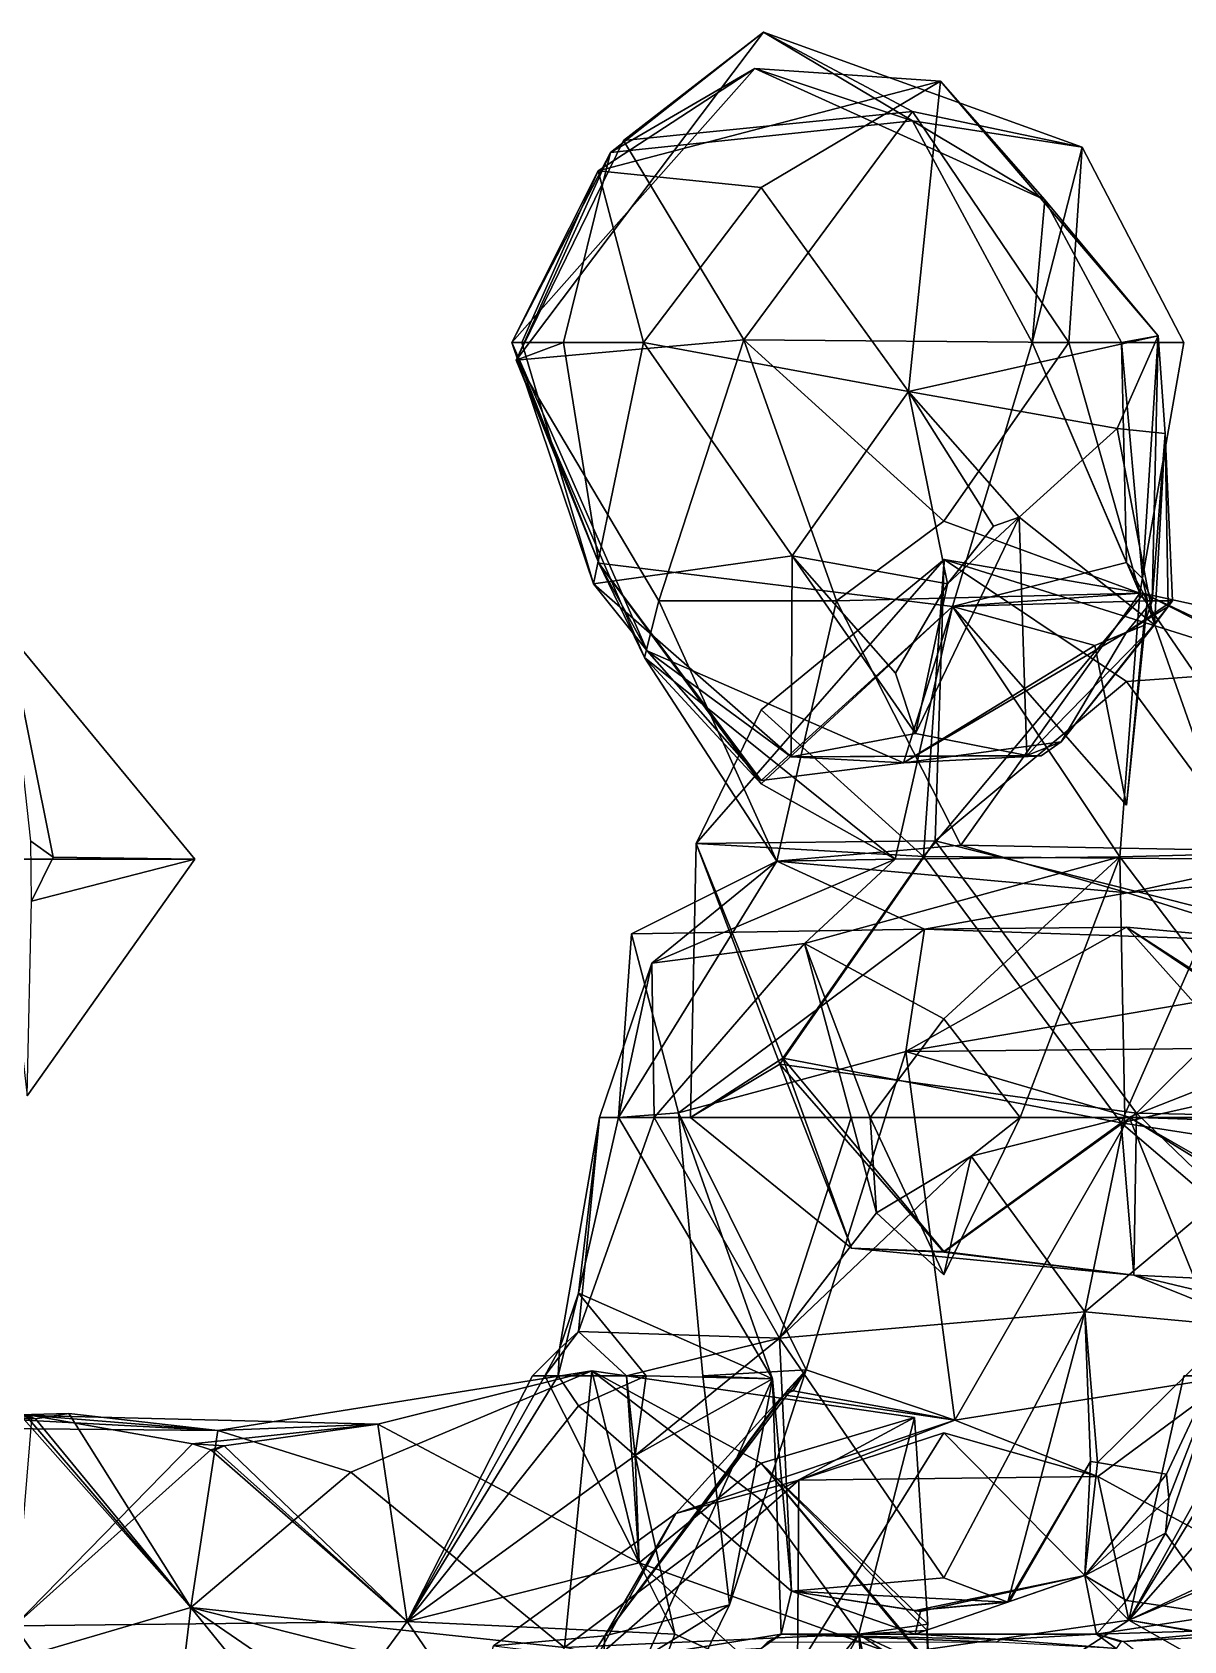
# Model space of a CAD drawing. Extents: x 290083 to 295691, y 4553739 to 4561622.
# Drawn here: x 294166.5 to 294245.9, y 4559458.8 to 4559569.8 of the extents above; entities that cross this region are included whole.
import ezdxf

# ---------------------------------------------------------------- set-up
doc = ezdxf.new("R2010")
doc.units = 0
doc.layers.add('Au_ppm_Pref_-_0_3', color=7, linetype='CONTINUOUS')

msp = doc.modelspace()

# ---------------------------------------------------------------- linework, layer by layer
at = {"layer": 'Au_ppm_Pref_-_0_3'}
for points in [[(294199.87, 4559547.17, 1894.26), (294216.92, 4559569.79, 1894.62), (294206.36, 4559561.49, 1900.03)], [(294207.26, 4559562.32, 1891.45), (294216.92, 4559569.79, 1894.62), (294199.87, 4559547.17, 1894.26)], [(294227.2, 4559563.67, 1900.1), (294206.36, 4559561.49, 1900.03), (294216.92, 4559569.79, 1894.62)], [(294216.92, 4559569.79, 1894.62), (294207.26, 4559562.32, 1891.45), (294227.2, 4559564.31, 1889.3)], [(294227.2, 4559563.67, 1900.1), (294216.92, 4559569.79, 1894.62), (294238.9, 4559561.86, 1894.64)], [(294238.9, 4559561.86, 1894.64), (294216.92, 4559569.79, 1894.62), (294227.2, 4559564.31, 1889.3)], [(294206.36, 4559561.49, 1900.03), (294216.33, 4559567.28, 1906.25), (294199.56, 4559548.38, 1906.51)], [(294199.56, 4559548.38, 1906.51), (294216.33, 4559567.28, 1906.25), (294205.52, 4559560.21, 1911.11)], [(294229.13, 4559566.4, 1912.53), (294205.52, 4559560.21, 1911.11), (294216.33, 4559567.28, 1906.25)], [(294206.36, 4559561.49, 1900.03), (294227.2, 4559563.67, 1900.1), (294216.33, 4559567.28, 1906.25)], [(294229.13, 4559566.4, 1912.53), (294216.33, 4559567.28, 1906.25), (294236.33, 4559558.22, 1906.52)], [(294227.2, 4559563.67, 1900.1), (294236.33, 4559558.22, 1906.52), (294216.33, 4559567.28, 1906.25)], [(294205.52, 4559560.21, 1911.11), (294229.13, 4559566.4, 1912.53), (294216.76, 4559559.07, 1916.03)], [(294216.76, 4559559.07, 1916.03), (294229.13, 4559566.4, 1912.53), (294226.92, 4559544.99, 1916.12)], [(294229.13, 4559566.4, 1912.53), (294244.15, 4559548.83, 1912.94), (294226.92, 4559544.99, 1916.12)], [(294229.13, 4559566.4, 1912.53), (294236.33, 4559558.22, 1906.52), (294244.15, 4559548.83, 1912.94)], [(294227.2, 4559564.31, 1889.3), (294207.26, 4559562.32, 1891.45), (294215.57, 4559548.56, 1887.94)], [(294215.57, 4559548.56, 1887.94), (294237.98, 4559548.37, 1890.58), (294227.2, 4559564.31, 1889.3)], [(294237.98, 4559548.37, 1890.58), (294238.9, 4559561.86, 1894.64), (294227.2, 4559564.31, 1889.3)], [(294235.46, 4559548.37, 1900.88), (294236.33, 4559558.22, 1906.52), (294227.2, 4559563.67, 1900.1)], [(294235.46, 4559548.37, 1900.88), (294227.2, 4559563.67, 1900.1), (294238.9, 4559561.86, 1894.64)], [(294207.26, 4559562.32, 1891.45), (294199.87, 4559547.17, 1894.26), (294215.57, 4559548.56, 1887.94)], [(294199.56, 4559548.38, 1906.51), (294203.12, 4559548.37, 1900.58), (294206.36, 4559561.49, 1900.03)], [(294206.36, 4559561.49, 1900.03), (294203.12, 4559548.37, 1900.58), (294199.87, 4559547.17, 1894.26)], [(294235.46, 4559548.37, 1900.88), (294238.9, 4559561.86, 1894.64), (294245.91, 4559548.37, 1894.64)], [(294237.98, 4559548.37, 1890.58), (294245.91, 4559548.37, 1894.64), (294238.9, 4559561.86, 1894.64)], [(294200.26, 4559548.37, 1912.46), (294199.56, 4559548.38, 1906.51), (294205.52, 4559560.21, 1911.11)], [(294205.52, 4559560.21, 1911.11), (294208.64, 4559548.37, 1916.29), (294200.26, 4559548.37, 1912.46)], [(294205.52, 4559560.21, 1911.11), (294216.76, 4559559.07, 1916.03), (294208.64, 4559548.37, 1916.29)], [(294226.92, 4559544.99, 1916.12), (294208.64, 4559548.37, 1916.29), (294216.76, 4559559.07, 1916.03)], [(294235.46, 4559548.37, 1900.88), (294241.61, 4559548.37, 1906.52), (294236.33, 4559558.22, 1906.52)], [(294241.61, 4559548.37, 1906.52), (294244.15, 4559548.83, 1912.94), (294236.33, 4559558.22, 1906.52)], [(294241.32, 4559542.45, 1913.87), (294226.92, 4559544.99, 1916.12), (294244.15, 4559548.83, 1912.94)], [(294241.32, 4559542.45, 1913.87), (294244.15, 4559548.83, 1912.94), (294244.63, 4559542.11, 1912.76)], [(294243.06, 4559532.1, 1906.52), (294244.15, 4559548.83, 1912.94), (294241.61, 4559548.37, 1906.52)], [(294243.06, 4559532.1, 1906.52), (294243.74, 4559530.55, 1907.36), (294244.15, 4559548.83, 1912.94)], [(294244.63, 4559542.11, 1912.76), (294244.15, 4559548.83, 1912.94), (294243.74, 4559530.55, 1907.36)], [(294205.56, 4559533.16, 1900.64), (294203.12, 4559548.37, 1900.58), (294199.56, 4559548.38, 1906.51)], [(294205.56, 4559533.16, 1900.64), (294199.56, 4559548.38, 1906.51), (294208.91, 4559527.12, 1906.52)], [(294205.19, 4559531.72, 1912.01), (294208.91, 4559527.12, 1906.52), (294199.56, 4559548.38, 1906.51)], [(294205.19, 4559531.72, 1912.01), (294199.56, 4559548.38, 1906.51), (294200.26, 4559548.37, 1912.46)], [(294199.87, 4559547.17, 1894.26), (294209.71, 4559530.55, 1891.32), (294215.57, 4559548.56, 1887.94)], [(294199.87, 4559547.17, 1894.26), (294203.12, 4559548.37, 1900.58), (294205.56, 4559533.16, 1900.64)], [(294205.19, 4559531.72, 1912.01), (294200.26, 4559548.37, 1912.46), (294208.64, 4559548.37, 1916.29)], [(294205.19, 4559531.72, 1912.01), (294208.64, 4559548.37, 1916.29), (294218.91, 4559533.66, 1916.35)], [(294218.91, 4559533.66, 1916.35), (294208.64, 4559548.37, 1916.29), (294226.92, 4559544.99, 1916.12)], [(294209.71, 4559530.55, 1891.32), (294221.96, 4559530.55, 1892.2), (294215.57, 4559548.56, 1887.94)], [(294237.98, 4559548.37, 1890.58), (294215.57, 4559548.56, 1887.94), (294229.36, 4559536.06, 1890.54)], [(294229.36, 4559536.06, 1890.54), (294215.57, 4559548.56, 1887.94), (294221.96, 4559530.55, 1892.2)], [(294237.98, 4559548.37, 1890.58), (294229.36, 4559536.06, 1890.54), (294242.88, 4559531.09, 1894.49)], [(294241.96, 4559533.21, 1905.63), (294235.46, 4559548.37, 1900.88), (294229.96, 4559530.17, 1900.43)], [(294235.46, 4559548.37, 1900.88), (294242.88, 4559531.09, 1894.49), (294229.96, 4559530.17, 1900.43)], [(294241.96, 4559533.21, 1905.63), (294241.61, 4559548.37, 1906.52), (294235.46, 4559548.37, 1900.88)], [(294235.46, 4559548.37, 1900.88), (294245.91, 4559548.37, 1894.64), (294242.88, 4559531.09, 1894.49)], [(294237.98, 4559548.37, 1890.58), (294242.88, 4559531.09, 1894.49), (294245.91, 4559548.37, 1894.64)], [(294241.96, 4559533.21, 1905.63), (294243.06, 4559532.1, 1906.52), (294241.61, 4559548.37, 1906.52)], [(294205.56, 4559533.16, 1900.64), (294208.71, 4559526.65, 1894.64), (294199.87, 4559547.17, 1894.26)], [(294209.71, 4559530.55, 1891.32), (294199.87, 4559547.17, 1894.26), (294208.71, 4559526.65, 1894.64)], [(294226.92, 4559544.99, 1916.12), (294229.61, 4559531.72, 1915.89), (294218.91, 4559533.66, 1916.35)], [(294226.92, 4559544.99, 1916.12), (294232.78, 4559535.7, 1915.79), (294229.61, 4559531.72, 1915.89)], [(294234.55, 4559536.32, 1915.45), (294226.92, 4559544.99, 1916.12), (294241.32, 4559542.45, 1913.87)], [(294232.78, 4559535.7, 1915.79), (294226.92, 4559544.99, 1916.12), (294234.55, 4559536.32, 1915.45)], [(294241.32, 4559542.45, 1913.87), (294243.89, 4559528.91, 1911.69), (294234.55, 4559536.32, 1915.45)], [(294244.63, 4559542.11, 1912.76), (294243.89, 4559528.91, 1911.69), (294241.32, 4559542.45, 1913.87)], [(294244.63, 4559542.11, 1912.76), (294243.74, 4559530.55, 1907.36), (294245.13, 4559530.55, 1911.45)], [(294244.63, 4559542.11, 1912.76), (294244.83, 4559530.16, 1911.51), (294243.89, 4559528.91, 1911.69)], [(294245.13, 4559530.55, 1911.45), (294244.83, 4559530.16, 1911.51), (294244.63, 4559542.11, 1912.76)], [(294229.36, 4559536.06, 1890.54), (294221.96, 4559530.55, 1892.2), (294242.88, 4559531.09, 1894.49)], [(294234.55, 4559536.32, 1915.45), (294227.4, 4559521.4, 1914.58), (294229.61, 4559531.72, 1915.89)], [(294234.55, 4559536.32, 1915.45), (294235.09, 4559519.89, 1912.32), (294227.4, 4559521.4, 1914.58)], [(294232.78, 4559535.7, 1915.79), (294234.55, 4559536.32, 1915.45), (294229.61, 4559531.72, 1915.89)], [(294234.55, 4559536.32, 1915.45), (294243.89, 4559528.91, 1911.69), (294235.09, 4559519.89, 1912.32)], [(294218.83, 4559519.79, 1911.08), (294205.19, 4559531.72, 1912.01), (294218.91, 4559533.66, 1916.35)], [(294228.77, 4559514.01, 1845.62), (294212.28, 4559513.82, 1841.52), (294229.39, 4559533.4, 1841.3)], [(294216.76, 4559523.05, 1837.75), (294229.39, 4559533.4, 1841.3), (294212.28, 4559513.82, 1841.52)], [(294227.96, 4559512.92, 1834.32), (294229.39, 4559533.4, 1841.3), (294216.76, 4559523.05, 1837.75)], [(294218.83, 4559519.79, 1911.08), (294218.91, 4559533.66, 1916.35), (294227.4, 4559521.4, 1914.58)], [(294226.02, 4559525.57, 1915.7), (294227.4, 4559521.4, 1914.58), (294218.91, 4559533.66, 1916.35)], [(294229.61, 4559531.72, 1915.89), (294226.02, 4559525.57, 1915.7), (294218.91, 4559533.66, 1916.35)], [(294243.16, 4559531.06, 1834.93), (294229.39, 4559533.4, 1841.3), (294227.96, 4559512.92, 1834.32)], [(294228.77, 4559514.01, 1845.62), (294229.39, 4559533.4, 1841.3), (294241.96, 4559524.99, 1845.28)], [(294243.16, 4559531.06, 1834.93), (294253.5, 4559525.83, 1840.12), (294229.39, 4559533.4, 1841.3)], [(294253.5, 4559525.83, 1840.12), (294241.96, 4559524.99, 1845.28), (294229.39, 4559533.4, 1841.3)], [(294229.96, 4559530.17, 1900.43), (294205.56, 4559533.16, 1900.64), (294216.76, 4559518.16, 1902.39)], [(294229.96, 4559530.17, 1900.43), (294216.76, 4559517.94, 1898.85), (294205.56, 4559533.16, 1900.64)], [(294205.56, 4559533.16, 1900.64), (294208.91, 4559527.12, 1906.52), (294216.76, 4559518.16, 1902.39)], [(294205.56, 4559533.16, 1900.64), (294216.76, 4559517.94, 1898.85), (294208.71, 4559526.65, 1894.64)], [(294241.96, 4559533.21, 1905.63), (294229.96, 4559530.17, 1900.43), (294243.41, 4559530.55, 1905.84)], [(294241.96, 4559533.21, 1905.63), (294243.41, 4559530.55, 1905.84), (294243.06, 4559532.1, 1906.52)], [(294208.91, 4559527.12, 1906.52), (294205.19, 4559531.72, 1912.01), (294218.83, 4559519.79, 1911.08)], [(294230.53, 4559513.7, 1893.77), (294242.88, 4559531.09, 1894.49), (294221.96, 4559530.55, 1892.2)], [(294229.61, 4559531.72, 1915.89), (294227.4, 4559521.4, 1914.58), (294226.02, 4559525.57, 1915.7)], [(294249.61, 4559512.73, 1830.11), (294243.16, 4559531.06, 1834.93), (294227.96, 4559512.92, 1834.32)], [(294229.96, 4559530.17, 1900.43), (294242.88, 4559531.09, 1894.49), (294241.5, 4559512.9, 1900.06)], [(294230.53, 4559513.7, 1893.77), (294255.11, 4559513.24, 1895.24), (294242.88, 4559531.09, 1894.49)], [(294241.5, 4559512.9, 1900.06), (294242.88, 4559531.09, 1894.49), (294255.11, 4559513.24, 1895.24)], [(294243.41, 4559530.55, 1905.84), (294243.73, 4559530.55, 1906.52), (294243.06, 4559532.1, 1906.52)], [(294243.06, 4559532.1, 1906.52), (294243.73, 4559530.55, 1906.52), (294243.74, 4559530.55, 1907.36)], [(294249.61, 4559512.73, 1830.11), (294257.38, 4559524.35, 1830.05), (294243.16, 4559531.06, 1834.93)], [(294266.08, 4559526.04, 1834.26), (294253.5, 4559525.83, 1840.12), (294243.16, 4559531.06, 1834.93)], [(294257.38, 4559524.35, 1830.05), (294266.08, 4559526.04, 1834.26), (294243.16, 4559531.06, 1834.93)], [(294208.71, 4559526.65, 1894.64), (294217.84, 4559512.61, 1889.31), (294209.71, 4559530.55, 1891.32)], [(294221.96, 4559530.55, 1892.2), (294209.71, 4559530.55, 1891.32), (294217.84, 4559512.61, 1889.31)], [(294229.96, 4559530.17, 1900.43), (294226, 4559512.73, 1895.52), (294216.76, 4559517.94, 1898.85)], [(294229.96, 4559530.17, 1900.43), (294216.76, 4559518.16, 1902.39), (294226.59, 4559519.39, 1907.44)], [(294217.84, 4559512.61, 1889.31), (294230.53, 4559513.7, 1893.77), (294221.96, 4559530.55, 1892.2)], [(294241.5, 4559512.9, 1900.06), (294226, 4559512.73, 1895.52), (294229.96, 4559530.17, 1900.43)], [(294229.96, 4559530.17, 1900.43), (294226.59, 4559519.39, 1907.44), (294239.79, 4559527.47, 1906.52)], [(294229.96, 4559530.17, 1900.43), (294241.96, 4559516.46, 1901.83), (294243.41, 4559530.55, 1905.84)], [(294229.96, 4559530.17, 1900.43), (294239.79, 4559527.47, 1906.52), (294241.96, 4559516.46, 1901.83)], [(294244.83, 4559530.16, 1911.51), (294237.45, 4559520.84, 1911.89), (294243.89, 4559528.91, 1911.69)], [(294241.96, 4559528.39, 1907.24), (294237.45, 4559520.84, 1911.89), (294244.83, 4559530.16, 1911.51)], [(294245.13, 4559530.55, 1911.45), (294241.96, 4559528.39, 1907.24), (294244.83, 4559530.16, 1911.51)], [(294245.13, 4559530.55, 1911.45), (294243.74, 4559530.55, 1907.36), (294241.96, 4559528.39, 1907.24)], [(294243.41, 4559530.55, 1905.84), (294241.96, 4559516.46, 1901.83), (294243.15, 4559528.86, 1906.52)], [(294243.15, 4559528.86, 1906.52), (294241.96, 4559528.39, 1907.24), (294243.74, 4559530.55, 1907.36)], [(294243.41, 4559530.55, 1905.84), (294243.15, 4559528.86, 1906.52), (294243.73, 4559530.55, 1906.52)], [(294243.73, 4559530.55, 1906.52), (294243.15, 4559528.86, 1906.52), (294243.74, 4559530.55, 1907.36)], [(294243.89, 4559528.91, 1911.69), (294237.45, 4559520.84, 1911.89), (294235.09, 4559519.89, 1912.32)], [(294243.15, 4559528.86, 1906.52), (294239.79, 4559527.47, 1906.52), (294241.96, 4559528.39, 1907.24)], [(294239.79, 4559527.47, 1906.52), (294243.15, 4559528.86, 1906.52), (294241.96, 4559516.46, 1901.83)], [(294177.69, 4559512.73, 1918.4), (294164.81, 4559528.34, 1918.4), (294164.27, 4559512.73, 1913.45)], [(294167.93, 4559512.87, 1923.53), (294166.38, 4559513.98, 1923.87), (294164.81, 4559528.34, 1918.4)], [(294167.93, 4559512.87, 1923.53), (294164.81, 4559528.34, 1918.4), (294177.69, 4559512.73, 1918.4)], [(294241.96, 4559528.39, 1907.24), (294226.59, 4559519.39, 1907.44), (294237.45, 4559520.84, 1911.89)], [(294241.96, 4559528.39, 1907.24), (294239.79, 4559527.47, 1906.52), (294226.59, 4559519.39, 1907.44)], [(294216.76, 4559517.94, 1898.85), (294226, 4559512.73, 1895.52), (294208.71, 4559526.65, 1894.64)], [(294208.71, 4559526.65, 1894.64), (294226, 4559512.73, 1895.52), (294217.84, 4559512.61, 1889.31)], [(294226.59, 4559519.39, 1907.44), (294208.91, 4559527.12, 1906.52), (294218.83, 4559519.79, 1911.08)], [(294208.91, 4559527.12, 1906.52), (294226.59, 4559519.39, 1907.44), (294216.76, 4559518.16, 1902.39)], [(294254.9, 4559507.42, 1845.52), (294241.96, 4559524.99, 1845.28), (294253.5, 4559525.83, 1840.12)], [(294228.77, 4559514.01, 1845.62), (294241.96, 4559524.99, 1845.28), (294254.9, 4559507.42, 1845.52)], [(294212.28, 4559513.82, 1841.52), (294227.96, 4559512.92, 1834.32), (294216.76, 4559523.05, 1837.75)], [(294235.09, 4559519.89, 1912.32), (294218.83, 4559519.79, 1911.08), (294227.4, 4559521.4, 1914.58)], [(294237.45, 4559520.84, 1911.89), (294226.59, 4559519.39, 1907.44), (294236.08, 4559519.86, 1912.06)], [(294237.45, 4559520.84, 1911.89), (294236.08, 4559519.86, 1912.06), (294235.09, 4559519.89, 1912.32)], [(294235.09, 4559519.89, 1912.32), (294236.08, 4559519.86, 1912.06), (294218.83, 4559519.79, 1911.08)], [(294226.59, 4559519.39, 1907.44), (294218.83, 4559519.79, 1911.08), (294236.08, 4559519.86, 1912.06)], [(294166.38, 4559513.98, 1923.87), (294167.93, 4559512.87, 1923.53), (294166.43, 4559509.84, 1923.3)], [(294218.25, 4559499, 1837.31), (294212.28, 4559513.82, 1841.52), (294211.88, 4559494.91, 1841.19)], [(294218.05, 4559498.6, 1845.3), (294211.88, 4559494.91, 1841.19), (294212.28, 4559513.82, 1841.52)], [(294228.77, 4559514.01, 1845.62), (294218.05, 4559498.6, 1845.3), (294212.28, 4559513.82, 1841.52)], [(294218.25, 4559499, 1837.31), (294227.96, 4559512.92, 1834.32), (294212.28, 4559513.82, 1841.52)], [(294242.03, 4559510.41, 1888.91), (294230.53, 4559513.7, 1893.77), (294217.84, 4559512.61, 1889.31)], [(294228.77, 4559514.01, 1845.62), (294242.65, 4559495.22, 1846.75), (294218.05, 4559498.6, 1845.3)], [(294228.77, 4559514.01, 1845.62), (294254.9, 4559507.42, 1845.52), (294242.65, 4559495.22, 1846.75)], [(294230.53, 4559513.7, 1893.77), (294242.03, 4559510.41, 1888.91), (294255.11, 4559513.24, 1895.24)], [(294166.13, 4559496.42, 1919), (294177.69, 4559512.73, 1918.4), (294164.27, 4559512.73, 1913.45)], [(294166.13, 4559496.42, 1919), (294166.43, 4559509.84, 1923.3), (294177.69, 4559512.73, 1918.4)], [(294166.43, 4559509.84, 1923.3), (294167.93, 4559512.87, 1923.53), (294177.69, 4559512.73, 1918.4)], [(294206.91, 4559494.91, 1888.66), (294217.84, 4559512.61, 1889.31), (294209.22, 4559505.57, 1894.64)], [(294206.91, 4559494.91, 1888.66), (294207.81, 4559507.58, 1882.77), (294217.84, 4559512.61, 1889.31)], [(294228.02, 4559507.92, 1883.13), (294217.84, 4559512.61, 1889.31), (294207.81, 4559507.58, 1882.77)], [(294209.22, 4559505.57, 1894.64), (294226, 4559512.73, 1895.52), (294219.75, 4559506.93, 1900.06)], [(294217.84, 4559512.61, 1889.31), (294226, 4559512.73, 1895.52), (294209.22, 4559505.57, 1894.64)], [(294242.03, 4559510.41, 1888.91), (294217.84, 4559512.61, 1889.31), (294228.02, 4559507.92, 1883.13)], [(294241.6, 4559494.55, 1834.68), (294227.96, 4559512.92, 1834.32), (294218.25, 4559499, 1837.31)], [(294219.75, 4559506.93, 1900.06), (294226, 4559512.73, 1895.52), (294241.5, 4559512.9, 1900.06)], [(294219.75, 4559506.93, 1900.06), (294241.5, 4559512.9, 1900.06), (294229.36, 4559501.73, 1902.86)], [(294241.6, 4559494.55, 1834.68), (294249.61, 4559512.73, 1830.11), (294227.96, 4559512.92, 1834.32)], [(294241.5, 4559512.9, 1900.06), (294234.62, 4559494.91, 1903.06), (294229.36, 4559501.73, 1902.86)], [(294241.5, 4559512.9, 1900.06), (294241.84, 4559494.91, 1900.58), (294234.62, 4559494.91, 1903.06)], [(294241.5, 4559512.9, 1900.06), (294255.11, 4559513.24, 1895.24), (294255.11, 4559494.91, 1899.44)], [(294241.5, 4559512.9, 1900.06), (294255.11, 4559494.91, 1899.44), (294241.84, 4559494.91, 1900.58)], [(294249.61, 4559512.73, 1830.11), (294241.6, 4559494.55, 1834.68), (294257.68, 4559498.18, 1831.87)], [(294255.11, 4559513.24, 1895.24), (294242.03, 4559510.41, 1888.91), (294267.1, 4559512.61, 1888.8)], [(294242.03, 4559510.41, 1888.91), (294252.83, 4559507.05, 1883.85), (294267.1, 4559512.61, 1888.8)], [(294242.03, 4559510.41, 1888.91), (294228.02, 4559507.92, 1883.13), (294252.83, 4559507.05, 1883.85)], [(294228.02, 4559507.92, 1883.13), (294207.81, 4559507.58, 1882.77), (294211.06, 4559495.24, 1881.41)], [(294228.02, 4559507.92, 1883.13), (294211.06, 4559495.24, 1881.41), (294226.74, 4559499.48, 1876.5)], [(294226.74, 4559499.48, 1876.5), (294246.6, 4559502.85, 1877.36), (294241.96, 4559508.04, 1878.39)], [(294241.96, 4559508.04, 1878.39), (294228.02, 4559507.92, 1883.13), (294226.74, 4559499.48, 1876.5)], [(294252.83, 4559507.05, 1883.85), (294228.02, 4559507.92, 1883.13), (294241.96, 4559508.04, 1878.39)], [(294246.6, 4559502.85, 1877.36), (294248.13, 4559503.91, 1877.59), (294241.96, 4559508.04, 1878.39)], [(294248.13, 4559503.91, 1877.59), (294250.3, 4559502.67, 1877.53), (294241.96, 4559508.04, 1878.39)], [(294241.96, 4559508.04, 1878.39), (294250.3, 4559502.67, 1877.53), (294252.83, 4559507.05, 1883.85)], [(294206.91, 4559494.91, 1888.66), (294211.06, 4559495.24, 1881.41), (294207.81, 4559507.58, 1882.77)], [(294219.75, 4559506.93, 1900.06), (294209.38, 4559494.91, 1898.13), (294209.22, 4559505.57, 1894.64)], [(294219.75, 4559506.93, 1900.06), (294222.97, 4559494.91, 1900.58), (294209.38, 4559494.91, 1898.13)], [(294219.75, 4559506.93, 1900.06), (294224.28, 4559494.91, 1902.98), (294222.97, 4559494.91, 1900.58)], [(294219.75, 4559506.93, 1900.06), (294229.36, 4559501.73, 1902.86), (294224.28, 4559494.91, 1902.98)], [(294257.11, 4559494.91, 1853.05), (294242.65, 4559495.22, 1846.75), (294254.9, 4559507.42, 1845.52)], [(294206.91, 4559494.91, 1888.66), (294209.22, 4559505.57, 1894.64), (294205.62, 4559494.91, 1894.64)], [(294209.38, 4559494.91, 1898.13), (294205.62, 4559494.91, 1894.64), (294209.22, 4559505.57, 1894.64)], [(294226.74, 4559499.48, 1876.5), (294254.36, 4559499.74, 1876.77), (294246.6, 4559502.85, 1877.36)], [(294229.36, 4559501.73, 1902.86), (294234.62, 4559494.91, 1903.06), (294224.28, 4559494.91, 1902.98)], [(294226.74, 4559499.48, 1876.5), (294211.06, 4559495.24, 1881.41), (294219.87, 4559477.51, 1877.11)], [(294218.25, 4559499, 1837.31), (294211.88, 4559494.91, 1841.19), (294222.99, 4559485.9, 1841.19)], [(294229.36, 4559485.68, 1838.11), (294241.6, 4559494.55, 1834.68), (294218.25, 4559499, 1837.31)], [(294229.36, 4559485.68, 1838.11), (294218.25, 4559499, 1837.31), (294222.99, 4559485.9, 1841.19)], [(294230.13, 4559474.04, 1871.67), (294226.74, 4559499.48, 1876.5), (294219.87, 4559477.51, 1877.11)], [(294254.36, 4559499.74, 1876.77), (294226.74, 4559499.48, 1876.5), (294242.14, 4559494.94, 1870.4)], [(294230.13, 4559474.04, 1871.67), (294242.14, 4559494.94, 1870.4), (294226.74, 4559499.48, 1876.5)], [(294268.08, 4559494.05, 1871.59), (294254.36, 4559499.74, 1876.77), (294242.14, 4559494.94, 1870.4)], [(294222.99, 4559485.9, 1841.19), (294211.88, 4559494.91, 1841.19), (294218.05, 4559498.6, 1845.3)], [(294242.65, 4559495.22, 1846.75), (294229.36, 4559485.62, 1844.29), (294218.05, 4559498.6, 1845.3)], [(294222.99, 4559485.9, 1841.19), (294218.05, 4559498.6, 1845.3), (294229.36, 4559485.62, 1844.29)], [(294269.23, 4559490.24, 1834.83), (294257.68, 4559498.18, 1831.87), (294241.6, 4559494.55, 1834.68)], [(294204.16, 4559482.79, 1892.75), (294205.62, 4559494.91, 1894.64), (294202.85, 4559478.95, 1894.64)], [(294204.16, 4559480.16, 1895.66), (294202.85, 4559478.95, 1894.64), (294205.62, 4559494.91, 1894.64)], [(294218.03, 4559479.69, 1899.12), (294204.16, 4559480.16, 1895.66), (294209.38, 4559494.91, 1898.13)], [(294204.16, 4559482.79, 1892.75), (294217.54, 4559476.89, 1888.37), (294206.91, 4559494.91, 1888.66)], [(294204.16, 4559482.79, 1892.75), (294206.91, 4559494.91, 1888.66), (294205.62, 4559494.91, 1894.64)], [(294204.16, 4559480.16, 1895.66), (294205.62, 4559494.91, 1894.64), (294209.38, 4559494.91, 1898.13)], [(294206.91, 4559494.91, 1888.66), (294217.54, 4559476.89, 1888.37), (294211.06, 4559495.24, 1881.41)], [(294218.03, 4559479.69, 1899.12), (294209.38, 4559494.91, 1898.13), (294222.97, 4559494.91, 1900.58)], [(294212.75, 4559477.1, 1882.77), (294211.06, 4559495.24, 1881.41), (294217.54, 4559476.89, 1888.37)], [(294211.06, 4559495.24, 1881.41), (294212.75, 4559477.1, 1882.77), (294219.87, 4559477.51, 1877.11)], [(294218.03, 4559479.69, 1899.12), (294222.97, 4559494.91, 1900.58), (294224.72, 4559488.35, 1900.58)], [(294224.72, 4559488.35, 1900.58), (294222.97, 4559494.91, 1900.58), (294224.28, 4559494.91, 1902.98)], [(294224.72, 4559488.35, 1900.58), (294224.28, 4559494.91, 1902.98), (294229.36, 4559484.06, 1904.2)], [(294229.36, 4559484.06, 1904.2), (294224.28, 4559494.91, 1902.98), (294234.62, 4559494.91, 1903.06)], [(294242.65, 4559495.22, 1846.75), (294242.48, 4559484.05, 1841.19), (294229.36, 4559485.62, 1844.29)], [(294231.24, 4559492.26, 1900.58), (294229.36, 4559484.06, 1904.2), (294234.62, 4559494.91, 1903.06)], [(294242.48, 4559484.05, 1841.19), (294241.6, 4559494.55, 1834.68), (294229.36, 4559485.68, 1838.11)], [(294242.14, 4559494.94, 1870.4), (294230.13, 4559474.04, 1871.67), (294249.38, 4559477.1, 1870.08)], [(294239.09, 4559481.51, 1897.76), (294231.24, 4559492.26, 1900.58), (294241.84, 4559494.91, 1900.58)], [(294241.84, 4559494.91, 1900.58), (294231.24, 4559492.26, 1900.58), (294234.62, 4559494.91, 1903.06)], [(294249.52, 4559480.54, 1893.82), (294239.09, 4559481.51, 1897.76), (294255.11, 4559494.91, 1899.44)], [(294239.09, 4559481.51, 1897.76), (294241.84, 4559494.91, 1900.58), (294255.11, 4559494.91, 1899.44)], [(294242.48, 4559484.05, 1841.19), (294254.56, 4559483.46, 1837.37), (294241.6, 4559494.55, 1834.68)], [(294254.56, 4559483.46, 1837.37), (294269.23, 4559490.24, 1834.83), (294241.6, 4559494.55, 1834.68)], [(294268.08, 4559494.05, 1871.59), (294242.14, 4559494.94, 1870.4), (294259.95, 4559484.72, 1870.89)], [(294259.95, 4559484.72, 1870.89), (294242.14, 4559494.94, 1870.4), (294254.56, 4559487.25, 1867.5)], [(294254.56, 4559487.25, 1867.5), (294242.14, 4559494.94, 1870.4), (294249.38, 4559477.1, 1870.08)], [(294242.48, 4559484.05, 1841.19), (294242.65, 4559495.22, 1846.75), (294258.1, 4559480.3, 1846.57)], [(294257.11, 4559494.91, 1853.05), (294258.1, 4559480.3, 1846.57), (294242.65, 4559495.22, 1846.75)], [(294218.03, 4559479.69, 1899.12), (294224.72, 4559488.35, 1900.58), (294231.24, 4559492.26, 1900.58)], [(294218.03, 4559479.69, 1899.12), (294231.24, 4559492.26, 1900.58), (294239.09, 4559481.51, 1897.76)], [(294224.72, 4559488.35, 1900.58), (294229.36, 4559484.06, 1904.2), (294231.24, 4559492.26, 1900.58)], [(294242.48, 4559484.05, 1841.19), (294222.99, 4559485.9, 1841.19), (294229.36, 4559485.62, 1844.29)], [(294242.48, 4559484.05, 1841.19), (294229.36, 4559485.68, 1838.11), (294222.99, 4559485.9, 1841.19)], [(294242.48, 4559484.05, 1841.19), (294258.1, 4559480.3, 1846.57), (294265.96, 4559474.58, 1841.2)], [(294254.56, 4559483.46, 1837.37), (294242.48, 4559484.05, 1841.19), (294265.96, 4559474.58, 1841.2)], [(294204.16, 4559482.79, 1892.75), (294202.85, 4559478.95, 1894.64), (294202.75, 4559477.1, 1893.98)], [(294204.16, 4559482.79, 1892.75), (294202.75, 4559477.1, 1893.98), (294208.84, 4559477.1, 1892.44)], [(294204.16, 4559482.79, 1892.75), (294208.84, 4559477.1, 1892.44), (294217.54, 4559476.89, 1888.37)], [(294218.03, 4559479.69, 1899.12), (294239.09, 4559481.51, 1897.76), (294229.36, 4559463.17, 1899.29)], [(294229.36, 4559463.17, 1899.29), (294239.09, 4559481.51, 1897.76), (294233.78, 4559461.48, 1897.49)], [(294233.78, 4559461.48, 1897.49), (294239.09, 4559481.51, 1897.76), (294239.49, 4559471.19, 1896.48)], [(294239.49, 4559471.19, 1896.48), (294239.09, 4559481.51, 1897.76), (294239.96, 4559471.12, 1896.3)], [(294239.96, 4559471.12, 1896.3), (294239.09, 4559481.51, 1897.76), (294249.52, 4559480.54, 1893.82)], [(294207.47, 4559477.1, 1896.2), (294201.85, 4559477.1, 1895.73), (294204.16, 4559480.16, 1895.66)], [(294202.85, 4559478.95, 1894.64), (294204.16, 4559480.16, 1895.66), (294201.85, 4559477.1, 1895.73)], [(294218.03, 4559479.69, 1899.12), (294207.47, 4559477.1, 1896.2), (294204.16, 4559480.16, 1895.66)], [(294244.72, 4559470.31, 1894.46), (294239.96, 4559471.12, 1896.3), (294249.52, 4559480.54, 1893.82)], [(294249.52, 4559480.54, 1893.82), (294244.65, 4559466.24, 1893.95), (294244.89, 4559468.69, 1894.22)], [(294249.52, 4559480.54, 1893.82), (294248.66, 4559460.61, 1891.11), (294244.65, 4559466.24, 1893.95)], [(294244.89, 4559468.69, 1894.22), (294244.72, 4559470.31, 1894.46), (294249.52, 4559480.54, 1893.82)], [(294202.75, 4559477.1, 1893.98), (294202.85, 4559478.95, 1894.64), (294200.99, 4559477.1, 1894.64)], [(294200.99, 4559477.1, 1894.64), (294202.85, 4559478.95, 1894.64), (294201.85, 4559477.1, 1895.73)], [(294218.03, 4559479.69, 1899.12), (294208.06, 4559471.59, 1894.64), (294207.47, 4559477.1, 1896.2)], [(294218.03, 4559479.69, 1899.12), (294218.86, 4559462.24, 1894.64), (294208.06, 4559471.59, 1894.64)], [(294218.03, 4559479.69, 1899.12), (294229.36, 4559463.17, 1899.29), (294218.86, 4559462.24, 1894.64)], [(294179.29, 4559473.32, 1906.8), (294205.07, 4559477.45, 1906.59), (294188.46, 4559470.45, 1911.71)], [(294179.29, 4559473.32, 1906.8), (294190.32, 4559473.76, 1901.11), (294205.07, 4559477.45, 1906.59)], [(294188.46, 4559470.45, 1911.71), (294205.07, 4559477.45, 1906.59), (294203.2, 4559458.35, 1911.95)], [(294208.35, 4559464.2, 1900.58), (294205.07, 4559477.45, 1906.59), (294190.32, 4559473.76, 1901.11)], [(294204.16, 4559475.02, 1893.95), (294202.75, 4559477.1, 1893.98), (294192.34, 4559460.15, 1894.4)], [(294192.34, 4559460.15, 1894.4), (294201.85, 4559477.1, 1895.73), (294208.35, 4559464.2, 1900.58)], [(294201.85, 4559477.1, 1895.73), (294192.34, 4559460.15, 1894.4), (294200.99, 4559477.1, 1894.64)], [(294200.99, 4559477.1, 1894.64), (294192.34, 4559460.15, 1894.4), (294202.75, 4559477.1, 1893.98)], [(294207.47, 4559477.1, 1896.2), (294208.35, 4559464.2, 1900.58), (294201.85, 4559477.1, 1895.73)], [(294204.16, 4559475.02, 1893.95), (294208.84, 4559477.1, 1892.44), (294202.75, 4559477.1, 1893.98)], [(294216.76, 4559468.51, 1909.6), (294203.2, 4559458.35, 1911.95), (294205.07, 4559477.45, 1906.59)], [(294204.16, 4559475.02, 1893.95), (294208.06, 4559471.59, 1894.64), (294208.84, 4559477.1, 1892.44)], [(294208.35, 4559464.2, 1900.58), (294216.76, 4559471.07, 1902.59), (294205.07, 4559477.45, 1906.59)], [(294216.76, 4559471.07, 1902.59), (294227.34, 4559474.23, 1906.52), (294205.07, 4559477.45, 1906.59)], [(294227.34, 4559474.23, 1906.52), (294216.76, 4559468.51, 1909.6), (294205.07, 4559477.45, 1906.59)], [(294218.54, 4559476.01, 1876.3), (294219.87, 4559477.51, 1877.11), (294205.97, 4559459.16, 1877.11)], [(294219.87, 4559477.51, 1877.11), (294214.57, 4559461.31, 1882.6), (294205.97, 4559459.16, 1877.11)], [(294208.35, 4559464.2, 1900.58), (294207.47, 4559477.1, 1896.2), (294208.06, 4559471.59, 1894.64)], [(294208.06, 4559471.59, 1894.64), (294217.54, 4559476.89, 1888.37), (294208.84, 4559477.1, 1892.44)], [(294208.06, 4559471.59, 1894.64), (294218.86, 4559462.24, 1894.64), (294217.54, 4559476.89, 1888.37)], [(294208.91, 4559457.79, 1888.71), (294217.54, 4559476.89, 1888.37), (294218.14, 4559459.28, 1894)], [(294217.54, 4559476.89, 1888.37), (294208.91, 4559457.79, 1888.71), (294214.57, 4559461.31, 1882.6)], [(294212.75, 4559477.1, 1882.77), (294214.57, 4559461.31, 1882.6), (294219.87, 4559477.51, 1877.11)], [(294217.54, 4559476.89, 1888.37), (294214.57, 4559461.31, 1882.6), (294212.75, 4559477.1, 1882.77)], [(294218.86, 4559462.24, 1894.64), (294218.14, 4559459.28, 1894), (294217.54, 4559476.89, 1888.37)], [(294219.87, 4559477.51, 1877.11), (294218.54, 4559476.01, 1876.3), (294218.63, 4559476.15, 1876.25)], [(294218.96, 4559476.07, 1876.11), (294219.87, 4559477.51, 1877.11), (294218.63, 4559476.15, 1876.25)], [(294230.13, 4559474.04, 1871.67), (294219.87, 4559477.51, 1877.11), (294218.96, 4559476.07, 1876.11)], [(294230.13, 4559474.04, 1871.67), (294239.99, 4559470.15, 1866.33), (294249.38, 4559477.1, 1870.08)], [(294251.19, 4559464.05, 1864.95), (294249.38, 4559477.1, 1870.08), (294239.99, 4559470.15, 1866.33)], [(294251.19, 4559464.05, 1864.95), (294242.12, 4559460.23, 1858.92), (294251.48, 4559477.1, 1860.46)], [(294245.93, 4559477.1, 1859.01), (294251.48, 4559477.1, 1860.46), (294242.12, 4559460.23, 1858.92)], [(294252.48, 4559477.1, 1858.03), (294245.93, 4559477.1, 1859.01), (294242.12, 4559460.23, 1858.92)], [(294254.56, 4559474.38, 1858.1), (294252.48, 4559477.1, 1858.03), (294242.12, 4559460.23, 1858.92)], [(294205.97, 4559459.16, 1877.11), (294218.3, 4559475.79, 1876.02), (294218.54, 4559476.01, 1876.3)], [(294210.87, 4559467.61, 1870.89), (294218.3, 4559475.79, 1876.02), (294205.97, 4559459.16, 1877.11)], [(294230.13, 4559474.04, 1871.67), (294218.3, 4559475.79, 1876.02), (294210.87, 4559467.61, 1870.89)], [(294230.13, 4559474.04, 1871.67), (294218.96, 4559476.07, 1876.11), (294218.3, 4559475.79, 1876.02)], [(294218.96, 4559476.07, 1876.11), (294218.54, 4559476.01, 1876.3), (294218.3, 4559475.79, 1876.02)], [(294218.54, 4559476.01, 1876.3), (294218.96, 4559476.07, 1876.11), (294218.63, 4559476.15, 1876.25)], [(294179.29, 4559473.32, 1906.8), (294169, 4559474.49, 1910.77), (294161.22, 4559474.3, 1909.58)], [(294161.22, 4559474.3, 1909.58), (294169, 4559474.49, 1910.77), (294166.71, 4559474.14, 1911.98)], [(294161.82, 4559474.45, 1910.22), (294161.22, 4559474.3, 1909.58), (294166.71, 4559474.14, 1911.98)], [(294162, 4559475.27, 1912.14), (294161.82, 4559474.45, 1910.22), (294166.71, 4559474.14, 1911.98)], [(294162, 4559475.27, 1912.14), (294166.71, 4559474.14, 1911.98), (294165.55, 4559474.5, 1912.2)], [(294165.55, 4559474.5, 1912.2), (294177.43, 4559461.12, 1914.11), (294163.56, 4559457.04, 1917.87)], [(294165.55, 4559474.5, 1912.2), (294166.02, 4559474.38, 1912.16), (294177.43, 4559461.12, 1914.11)], [(294166.02, 4559474.38, 1912.16), (294165.55, 4559474.5, 1912.2), (294166.71, 4559474.14, 1911.98)], [(294166.71, 4559474.14, 1911.98), (294169, 4559474.49, 1910.77), (294177.43, 4559461.12, 1914.11)], [(294177.43, 4559461.12, 1914.11), (294169, 4559474.49, 1910.77), (294179.29, 4559473.32, 1906.8)], [(294204.16, 4559475.02, 1893.95), (294192.34, 4559460.15, 1894.4), (294208.06, 4559471.59, 1894.64)], [(294179.29, 4559473.32, 1906.8), (294153.79, 4559473.56, 1906.26), (294166.46, 4559474.35, 1900.74)], [(294179.29, 4559473.32, 1906.8), (294161.22, 4559474.3, 1909.58), (294153.79, 4559473.56, 1906.26)], [(294166.46, 4559474.35, 1900.74), (294165.26, 4559459.86, 1894.24), (294177.53, 4559472.4, 1896.81)], [(294166.02, 4559474.38, 1912.16), (294166.71, 4559474.14, 1911.98), (294177.43, 4559461.12, 1914.11)], [(294190.32, 4559473.76, 1901.11), (294166.46, 4559474.35, 1900.74), (294177.53, 4559472.4, 1896.81)], [(294179.29, 4559473.32, 1906.8), (294166.46, 4559474.35, 1900.74), (294190.32, 4559473.76, 1901.11)], [(294179.72, 4559472.26, 1896.61), (294190.32, 4559473.76, 1901.11), (294177.53, 4559472.4, 1896.81)], [(294192.34, 4559460.15, 1894.4), (294190.32, 4559473.76, 1901.11), (294179.72, 4559472.26, 1896.61)], [(294192.34, 4559460.15, 1894.4), (294208.35, 4559464.2, 1900.58), (294190.32, 4559473.76, 1901.11)], [(294230.13, 4559474.04, 1871.67), (294210.87, 4559467.61, 1870.89), (294219.36, 4559469.91, 1866.12)], [(294216.76, 4559471.07, 1902.59), (294228.27, 4559459.97, 1902), (294227.34, 4559474.23, 1906.52)], [(294227.34, 4559474.23, 1906.52), (294223.49, 4559459.28, 1907.99), (294216.76, 4559468.51, 1909.6)], [(294230.13, 4559474.04, 1871.67), (294219.36, 4559469.91, 1866.12), (294239.99, 4559470.15, 1866.33)], [(294228.27, 4559459.97, 1902), (294223.49, 4559459.28, 1907.99), (294227.34, 4559474.23, 1906.52)], [(294260.39, 4559468.85, 1859.01), (294254.56, 4559474.38, 1858.1), (294242.12, 4559460.23, 1858.92)], [(294177.53, 4559472.4, 1896.81), (294165.26, 4559459.86, 1894.24), (294178.8, 4559472, 1896.27)], [(294179.29, 4559473.32, 1906.8), (294188.46, 4559470.45, 1911.71), (294177.43, 4559461.12, 1914.11)], [(294179.72, 4559472.26, 1896.61), (294177.53, 4559472.4, 1896.81), (294178.8, 4559472, 1896.27)], [(294179.13, 4559472, 1896.27), (294179.72, 4559472.26, 1896.61), (294178.8, 4559472, 1896.27)], [(294179.13, 4559472, 1896.27), (294192.34, 4559460.15, 1894.4), (294179.72, 4559472.26, 1896.61)], [(294219.27, 4559456.92, 1859.78), (294242.12, 4559460.23, 1858.92), (294229.36, 4559473.16, 1860.32)], [(294219.27, 4559456.92, 1859.78), (294229.36, 4559473.16, 1860.32), (294219.36, 4559469.91, 1866.12)], [(294239.99, 4559470.15, 1866.33), (294219.36, 4559469.91, 1866.12), (294229.36, 4559473.16, 1860.32)], [(294239.99, 4559470.15, 1866.33), (294229.36, 4559473.16, 1860.32), (294242.12, 4559460.23, 1858.92)], [(294165.26, 4559459.86, 1894.24), (294192.34, 4559460.15, 1894.4), (294178.8, 4559472, 1896.27)], [(294178.8, 4559472, 1896.27), (294192.34, 4559460.15, 1894.4), (294179.13, 4559472, 1896.27)], [(294192.34, 4559460.15, 1894.4), (294210.8, 4559459.28, 1897.46), (294208.06, 4559471.59, 1894.64)], [(294208.35, 4559464.2, 1900.58), (294208.06, 4559471.59, 1894.64), (294210.8, 4559459.28, 1897.46)], [(294233.89, 4559461.52, 1897.45), (294233.78, 4559461.48, 1897.49), (294239.49, 4559471.19, 1896.48)], [(294233.89, 4559461.52, 1897.45), (294239.49, 4559471.19, 1896.48), (294239.1, 4559463.32, 1894.64)], [(294239.49, 4559471.19, 1896.48), (294239.96, 4559471.12, 1896.3), (294239.1, 4559463.32, 1894.64)], [(294239.1, 4559463.32, 1894.64), (294239.96, 4559471.12, 1896.3), (294244.72, 4559470.31, 1894.46)], [(294203.2, 4559458.35, 1911.95), (294177.43, 4559461.12, 1914.11), (294188.46, 4559470.45, 1911.71)], [(294216.76, 4559471.07, 1902.59), (294208.35, 4559464.2, 1900.58), (294228.46, 4559456.98, 1901.06)], [(294216.76, 4559471.07, 1902.59), (294228.22, 4559459.53, 1901.84), (294228.27, 4559459.97, 1902)], [(294216.76, 4559471.07, 1902.59), (294228.32, 4559457.29, 1901.12), (294228.22, 4559459.53, 1901.84)], [(294216.76, 4559471.07, 1902.59), (294228.46, 4559456.98, 1901.06), (294228.32, 4559457.29, 1901.12)], [(294239.1, 4559463.32, 1894.64), (294244.72, 4559470.31, 1894.46), (294244.89, 4559468.69, 1894.22)], [(294251.19, 4559464.05, 1864.95), (294239.99, 4559470.15, 1866.33), (294242.12, 4559460.23, 1858.92)], [(294219.27, 4559456.92, 1859.78), (294219.36, 4559469.91, 1866.12), (294205.39, 4559457.62, 1864.66)], [(294219.36, 4559469.91, 1866.12), (294210.87, 4559467.61, 1870.89), (294205.39, 4559457.62, 1864.66)], [(294223.49, 4559459.28, 1907.99), (294203.2, 4559458.35, 1911.95), (294216.76, 4559468.51, 1909.6)], [(294239.1, 4559463.32, 1894.64), (294244.89, 4559468.69, 1894.22), (294244.65, 4559466.24, 1893.95)], [(294258.05, 4559457.47, 1864.96), (294260.39, 4559468.85, 1859.01), (294242.12, 4559460.23, 1858.92)], [(294205.97, 4559459.16, 1877.11), (294198.29, 4559458.48, 1870.89), (294210.87, 4559467.61, 1870.89)], [(294210.87, 4559467.61, 1870.89), (294198.29, 4559458.48, 1870.89), (294205.39, 4559457.62, 1864.66)], [(294239.1, 4559463.32, 1894.64), (294244.65, 4559466.24, 1893.95), (294241.96, 4559461.59, 1893.87)], [(294244.65, 4559466.24, 1893.95), (294248.66, 4559460.61, 1891.11), (294241.96, 4559461.59, 1893.87)], [(294216.76, 4559456.63, 1895.53), (294228.46, 4559456.98, 1901.06), (294208.35, 4559464.2, 1900.58)], [(294216.76, 4559456.63, 1895.53), (294208.35, 4559464.2, 1900.58), (294210.8, 4559459.28, 1897.46)], [(294218.14, 4559459.28, 1894), (294218.86, 4559462.24, 1894.64), (294227.38, 4559459.28, 1894.27)], [(294218.86, 4559462.24, 1894.64), (294229.36, 4559463.17, 1899.29), (294233.78, 4559461.48, 1897.49)], [(294227.38, 4559459.28, 1894.27), (294218.86, 4559462.24, 1894.64), (294227.76, 4559460.83, 1894.61)], [(294218.86, 4559462.24, 1894.64), (294227.41, 4559460.9, 1894.64), (294227.76, 4559460.83, 1894.61)], [(294227.41, 4559460.9, 1894.64), (294218.86, 4559462.24, 1894.64), (294233.78, 4559461.48, 1897.49)], [(294239.1, 4559463.32, 1894.64), (294227.38, 4559459.28, 1894.27), (294227.76, 4559460.83, 1894.61)], [(294239.1, 4559463.32, 1894.64), (294239.9, 4559459.28, 1893.67), (294227.38, 4559459.28, 1894.27)], [(294227.41, 4559460.9, 1894.64), (294239.1, 4559463.32, 1894.64), (294227.76, 4559460.83, 1894.61)], [(294233.89, 4559461.52, 1897.45), (294239.1, 4559463.32, 1894.64), (294227.41, 4559460.9, 1894.64)], [(294239.9, 4559459.28, 1893.67), (294239.1, 4559463.32, 1894.64), (294241.96, 4559461.59, 1893.87)], [(294175.48, 4559445.23, 1916.5), (294163.56, 4559457.04, 1917.87), (294177.43, 4559461.12, 1914.11)], [(294175.48, 4559445.23, 1916.5), (294177.43, 4559461.12, 1914.11), (294186.87, 4559449.47, 1914.59)], [(294186.87, 4559449.47, 1914.59), (294177.43, 4559461.12, 1914.11), (294191.2, 4559451.67, 1913.91)], [(294191.2, 4559451.67, 1913.91), (294177.43, 4559461.12, 1914.11), (294200.75, 4559455.18, 1912.56)], [(294177.43, 4559461.12, 1914.11), (294203.2, 4559458.35, 1911.95), (294200.75, 4559455.18, 1912.56)], [(294214.57, 4559461.31, 1882.6), (294208.91, 4559457.79, 1888.71), (294205.07, 4559441.95, 1882.7)], [(294214.57, 4559461.31, 1882.6), (294205.07, 4559441.95, 1882.7), (294205.97, 4559459.16, 1877.11)], [(294227.41, 4559460.9, 1894.64), (294233.78, 4559461.48, 1897.49), (294233.89, 4559461.52, 1897.45)], [(294248.66, 4559460.61, 1891.11), (294239.9, 4559459.28, 1893.67), (294241.96, 4559461.59, 1893.87)], [(294192.34, 4559460.15, 1894.4), (294165.26, 4559459.86, 1894.24), (294178.37, 4559441.12, 1894.38)], [(294204.49, 4559442.44, 1894.2), (294192.34, 4559460.15, 1894.4), (294178.37, 4559441.12, 1894.38)], [(294204.49, 4559442.44, 1894.2), (294210.8, 4559459.28, 1897.46), (294192.34, 4559460.15, 1894.4)], [(294219.27, 4559456.92, 1859.78), (294230.82, 4559452.91, 1853.4), (294242.12, 4559460.23, 1858.92)], [(294255.08, 4559452.94, 1853.5), (294242.12, 4559460.23, 1858.92), (294230.82, 4559452.91, 1853.4)], [(294248.66, 4559460.61, 1891.11), (294250.48, 4559459.6, 1890.06), (294239.9, 4559459.28, 1893.67)], [(294258.05, 4559457.47, 1864.96), (294242.12, 4559460.23, 1858.92), (294266.93, 4559456.12, 1859.3)], [(294266.93, 4559456.12, 1859.3), (294242.12, 4559460.23, 1858.92), (294255.08, 4559452.94, 1853.5)], [(294154.81, 4559443.01, 1895.65), (294178.37, 4559441.12, 1894.38), (294165.26, 4559459.86, 1894.24)], [(294193.21, 4559439.62, 1876.56), (294205.97, 4559459.16, 1877.11), (294205.07, 4559441.95, 1882.7)], [(294193.21, 4559439.62, 1876.56), (294198.29, 4559458.48, 1870.89), (294205.97, 4559459.16, 1877.11)], [(294203.2, 4559458.35, 1911.95), (294223.49, 4559459.28, 1907.99), (294220, 4559454.93, 1909.15)], [(294204.49, 4559442.44, 1894.2), (294216.76, 4559456.63, 1895.53), (294210.8, 4559459.28, 1897.46)], [(294208.91, 4559457.79, 1888.71), (294218.14, 4559459.28, 1894), (294216.76, 4559458.29, 1894.31)], [(294218.14, 4559459.28, 1894), (294217.17, 4559458.7, 1894.64), (294216.76, 4559458.29, 1894.31)], [(294217.17, 4559458.7, 1894.64), (294218.14, 4559459.28, 1894), (294232.97, 4559458.72, 1894.59)], [(294232.97, 4559458.72, 1894.59), (294218.14, 4559459.28, 1894), (294233.29, 4559458.91, 1894.37)], [(294218.14, 4559459.28, 1894), (294227.38, 4559459.28, 1894.27), (294233.29, 4559458.91, 1894.37)], [(294220, 4559454.93, 1909.15), (294223.49, 4559459.28, 1907.99), (294221.51, 4559455.57, 1908.79)], [(294221.51, 4559455.57, 1908.79), (294223.49, 4559459.28, 1907.99), (294224.69, 4559442.61, 1906.66)], [(294223.49, 4559459.28, 1907.99), (294228.27, 4559459.97, 1902), (294228.2, 4559459.53, 1901.98)], [(294223.49, 4559459.28, 1907.99), (294228.2, 4559459.53, 1901.98), (294228.29, 4559457.06, 1901.29)], [(294228.29, 4559457.06, 1901.29), (294228.27, 4559456.1, 1901.49), (294223.49, 4559459.28, 1907.99)], [(294228.27, 4559456.1, 1901.49), (294227, 4559442.76, 1905.55), (294223.49, 4559459.28, 1907.99)], [(294224.69, 4559442.61, 1906.66), (294223.49, 4559459.28, 1907.99), (294227, 4559442.76, 1905.55)], [(294239.9, 4559459.28, 1893.67), (294233.29, 4559458.91, 1894.37), (294227.38, 4559459.28, 1894.27)], [(294228.27, 4559459.97, 1902), (294228.22, 4559459.53, 1901.84), (294228.2, 4559459.53, 1901.98)], [(294228.29, 4559457.06, 1901.29), (294228.2, 4559459.53, 1901.98), (294228.22, 4559459.53, 1901.84)], [(294228.32, 4559457.29, 1901.12), (294228.29, 4559457.06, 1901.29), (294228.22, 4559459.53, 1901.84)], [(294233.29, 4559458.91, 1894.37), (294241.26, 4559458.28, 1894.64), (294232.97, 4559458.72, 1894.59)], [(294239.9, 4559459.28, 1893.67), (294241.26, 4559458.28, 1894.64), (294233.29, 4559458.91, 1894.37)], [(294241.74, 4559458.76, 1894.2), (294239.9, 4559459.28, 1893.67), (294250.48, 4559459.6, 1890.06)], [(294239.9, 4559459.28, 1893.67), (294241.58, 4559458.74, 1894.29), (294241.26, 4559458.28, 1894.64)], [(294241.58, 4559458.74, 1894.29), (294239.9, 4559459.28, 1893.67), (294241.74, 4559458.76, 1894.2)], [(294253.71, 4559459.38, 1888.44), (294241.74, 4559458.76, 1894.2), (294250.48, 4559459.6, 1890.06)], [(294241.74, 4559458.76, 1894.2), (294253.71, 4559459.38, 1888.44), (294259.21, 4559445.14, 1895.87)]]:
    msp.add_3dface(points, dxfattribs=at)

doc.saveas('drawing.dxf')
